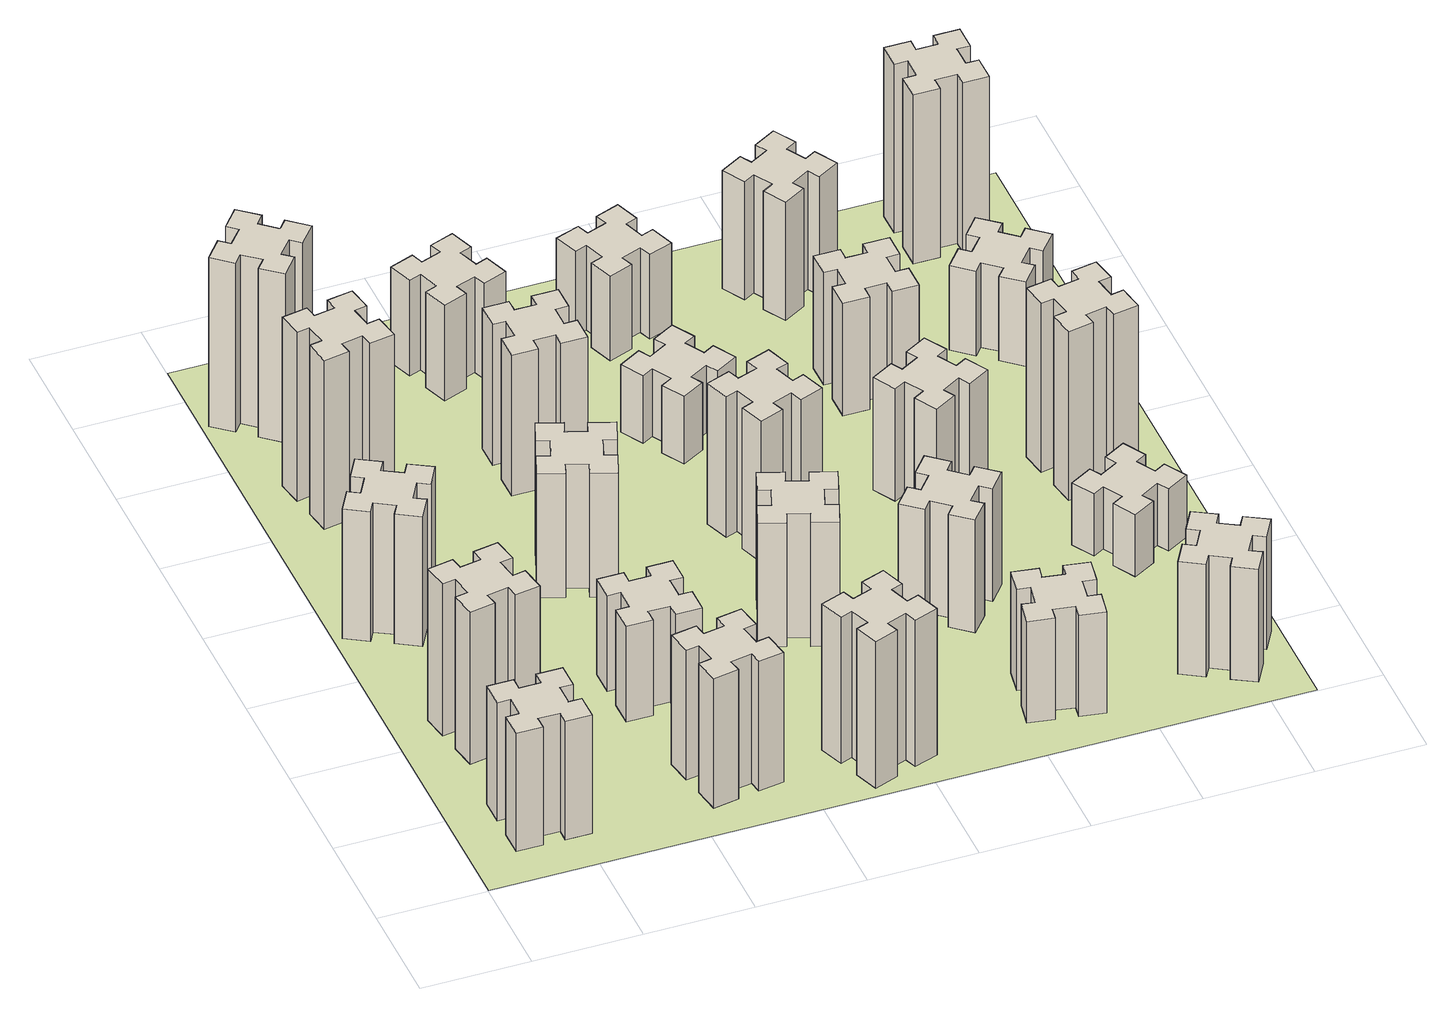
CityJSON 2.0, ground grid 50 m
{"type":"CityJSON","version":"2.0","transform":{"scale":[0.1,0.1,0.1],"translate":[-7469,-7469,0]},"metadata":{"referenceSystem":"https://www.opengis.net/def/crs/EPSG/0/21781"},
"CityObjects":{
"building1":{"type":"Building","attributes":{"class":"1000","function":"1000","usage":"1000","yearOfConstruction":2016,"roofType":"1000","measuredHeight":63,"storeysAboveGround":30,"storeysBelowGround":0},"geometry":[{"type":"Solid","lod":"1","boundaries":[[[[0,1,2,3,4,5,6,7,8,9,10,11,12,13,14,15,16,17,18,19]],[[17,16,20,21]],[[16,15,22,20]],[[15,14,23,22]],[[14,13,24,23]],[[13,12,25,24]],[[12,11,26,25]],[[11,10,27,26]],[[10,9,28,27]],[[9,8,29,28]],[[8,7,30,29]],[[7,6,31,30]],[[6,5,32,31]],[[5,4,33,32]],[[4,3,34,33]],[[3,2,35,34]],[[2,1,36,35]],[[1,0,37,36]],[[0,19,38,37]],[[19,18,39,38]],[[18,17,21,39]],[[24,25,26,27,28,29,30,31,32,33,34,35,36,37,38,39,21,20,22,23]]]]}]},
"building2":{"type":"Building","attributes":{"class":"1000","function":"1000","usage":"1000","yearOfConstruction":2016,"roofType":"1000","measuredHeight":81,"storeysAboveGround":30,"storeysBelowGround":0},"geometry":[{"type":"Solid","lod":"1","boundaries":[[[[40,41,42,43,44,45,46,47,48,49,50,51,52,53,54,55,56,57,58,59]],[[57,56,60,61]],[[56,55,62,60]],[[55,54,63,62]],[[54,53,64,63]],[[53,52,65,64]],[[52,51,66,65]],[[51,50,67,66]],[[50,49,68,67]],[[49,48,69,68]],[[48,47,70,69]],[[47,46,71,70]],[[46,45,72,71]],[[45,44,73,72]],[[44,43,74,73]],[[43,42,75,74]],[[42,41,76,75]],[[41,40,77,76]],[[40,59,78,77]],[[59,58,79,78]],[[58,57,61,79]],[[64,65,66,67,68,69,70,71,72,73,74,75,76,77,78,79,61,60,62,63]]]]}]},
"building3":{"type":"Building","attributes":{"class":"1000","function":"1000","usage":"1000","yearOfConstruction":2016,"roofType":"1000","measuredHeight":69,"storeysAboveGround":30,"storeysBelowGround":0},"geometry":[{"type":"Solid","lod":"1","boundaries":[[[[80,81,82,83,84,85,86,87,88,89,90,91,92,93,94,95,96,97,98,99]],[[97,96,100,101]],[[96,95,102,100]],[[95,94,103,102]],[[94,93,104,103]],[[93,92,105,104]],[[92,91,106,105]],[[91,90,107,106]],[[90,89,108,107]],[[89,88,109,108]],[[88,87,110,109]],[[87,86,111,110]],[[86,85,112,111]],[[85,84,113,112]],[[84,83,114,113]],[[83,82,115,114]],[[82,81,116,115]],[[81,80,117,116]],[[80,99,118,117]],[[99,98,119,118]],[[98,97,101,119]],[[104,105,106,107,108,109,110,111,112,113,114,115,116,117,118,119,101,100,102,103]]]]}]},
"building4":{"type":"Building","attributes":{"class":"1000","function":"1000","usage":"1000","yearOfConstruction":2016,"roofType":"1000","measuredHeight":90,"storeysAboveGround":30,"storeysBelowGround":0},"geometry":[{"type":"Solid","lod":"1","boundaries":[[[[120,121,122,123,124,125,126,127,128,129,130,131,132,133,134,135,136,137,138,139]],[[137,136,140,141]],[[136,135,142,140]],[[135,134,143,142]],[[134,133,144,143]],[[133,132,145,144]],[[132,131,146,145]],[[131,130,147,146]],[[130,129,148,147]],[[129,128,149,148]],[[128,127,150,149]],[[127,126,151,150]],[[126,125,152,151]],[[125,124,153,152]],[[124,123,154,153]],[[123,122,155,154]],[[122,121,156,155]],[[121,120,157,156]],[[120,139,158,157]],[[139,138,159,158]],[[138,137,141,159]],[[144,145,146,147,148,149,150,151,152,153,154,155,156,157,158,159,141,140,142,143]]]]}]},
"building5":{"type":"Building","attributes":{"class":"1000","function":"1000","usage":"1000","yearOfConstruction":2016,"roofType":"1000","measuredHeight":90,"storeysAboveGround":30,"storeysBelowGround":0},"geometry":[{"type":"Solid","lod":"1","boundaries":[[[[160,161,162,163,164,165,166,167,168,169,170,171,172,173,174,175,176,177,178,179]],[[177,176,180,181]],[[176,175,182,180]],[[175,174,183,182]],[[174,173,184,183]],[[173,172,185,184]],[[172,171,186,185]],[[171,170,187,186]],[[170,169,188,187]],[[169,168,189,188]],[[168,167,190,189]],[[167,166,191,190]],[[166,165,192,191]],[[165,164,193,192]],[[164,163,194,193]],[[163,162,195,194]],[[162,161,196,195]],[[161,160,197,196]],[[160,179,198,197]],[[179,178,199,198]],[[178,177,181,199]],[[184,185,186,187,188,189,190,191,192,193,194,195,196,197,198,199,181,180,182,183]]]]}]},
"building6":{"type":"Building","attributes":{"class":"1000","function":"1000","usage":"1000","yearOfConstruction":2016,"roofType":"1000","measuredHeight":69,"storeysAboveGround":30,"storeysBelowGround":0},"geometry":[{"type":"Solid","lod":"1","boundaries":[[[[200,201,202,203,204,205,206,207,208,209,210,211,212,213,214,215,216,217,218,219]],[[217,216,220,221]],[[216,215,222,220]],[[215,214,223,222]],[[214,213,224,223]],[[213,212,225,224]],[[212,211,226,225]],[[211,210,227,226]],[[210,209,228,227]],[[209,208,229,228]],[[208,207,230,229]],[[207,206,231,230]],[[206,205,232,231]],[[205,204,233,232]],[[204,203,234,233]],[[203,202,235,234]],[[202,201,236,235]],[[201,200,237,236]],[[200,219,238,237]],[[219,218,239,238]],[[218,217,221,239]],[[224,225,226,227,228,229,230,231,232,233,234,235,236,237,238,239,221,220,222,223]]]]}]},
"building7":{"type":"Building","attributes":{"class":"1000","function":"1000","usage":"1000","yearOfConstruction":2016,"roofType":"1000","measuredHeight":51,"storeysAboveGround":30,"storeysBelowGround":0},"geometry":[{"type":"Solid","lod":"1","boundaries":[[[[240,241,242,243,244,245,246,247,248,249,250,251,252,253,254,255,256,257,258,259]],[[257,256,260,261]],[[256,255,262,260]],[[255,254,263,262]],[[254,253,264,263]],[[253,252,265,264]],[[252,251,266,265]],[[251,250,267,266]],[[250,249,268,267]],[[249,248,269,268]],[[248,247,270,269]],[[247,246,271,270]],[[246,245,272,271]],[[245,244,273,272]],[[244,243,274,273]],[[243,242,275,274]],[[242,241,276,275]],[[241,240,277,276]],[[240,259,278,277]],[[259,258,279,278]],[[258,257,261,279]],[[264,265,266,267,268,269,270,271,272,273,274,275,276,277,278,279,261,260,262,263]]]]}]},
"building8":{"type":"Building","attributes":{"class":"1000","function":"1000","usage":"1000","yearOfConstruction":2016,"roofType":"1000","measuredHeight":66,"storeysAboveGround":30,"storeysBelowGround":0},"geometry":[{"type":"Solid","lod":"1","boundaries":[[[[280,281,282,283,284,285,286,287,288,289,290,291,292,293,294,295,296,297,298,299]],[[297,296,300,301]],[[296,295,302,300]],[[295,294,303,302]],[[294,293,304,303]],[[293,292,305,304]],[[292,291,306,305]],[[291,290,307,306]],[[290,289,308,307]],[[289,288,309,308]],[[288,287,310,309]],[[287,286,311,310]],[[286,285,312,311]],[[285,284,313,312]],[[284,283,314,313]],[[283,282,315,314]],[[282,281,316,315]],[[281,280,317,316]],[[280,299,318,317]],[[299,298,319,318]],[[298,297,301,319]],[[304,305,306,307,308,309,310,311,312,313,314,315,316,317,318,319,301,300,302,303]]]]}]},
"building9":{"type":"Building","attributes":{"class":"1000","function":"1000","usage":"1000","yearOfConstruction":2016,"roofType":"1000","measuredHeight":78,"storeysAboveGround":30,"storeysBelowGround":0},"geometry":[{"type":"Solid","lod":"1","boundaries":[[[[320,321,322,323,324,325,326,327,328,329,330,331,332,333,334,335,336,337,338,339]],[[337,336,340,341]],[[336,335,342,340]],[[335,334,343,342]],[[334,333,344,343]],[[333,332,345,344]],[[332,331,346,345]],[[331,330,347,346]],[[330,329,348,347]],[[329,328,349,348]],[[328,327,350,349]],[[327,326,351,350]],[[326,325,352,351]],[[325,324,353,352]],[[324,323,354,353]],[[323,322,355,354]],[[322,321,356,355]],[[321,320,357,356]],[[320,339,358,357]],[[339,338,359,358]],[[338,337,341,359]],[[344,345,346,347,348,349,350,351,352,353,354,355,356,357,358,359,341,340,342,343]]]]}]},
"building10":{"type":"Building","attributes":{"class":"1000","function":"1000","usage":"1000","yearOfConstruction":2016,"roofType":"1000","measuredHeight":75,"storeysAboveGround":30,"storeysBelowGround":0},"geometry":[{"type":"Solid","lod":"1","boundaries":[[[[360,361,362,363,364,365,366,367,368,369,370,371,372,373,374,375,376,377,378,379]],[[377,376,380,381]],[[376,375,382,380]],[[375,374,383,382]],[[374,373,384,383]],[[373,372,385,384]],[[372,371,386,385]],[[371,370,387,386]],[[370,369,388,387]],[[369,368,389,388]],[[368,367,390,389]],[[367,366,391,390]],[[366,365,392,391]],[[365,364,393,392]],[[364,363,394,393]],[[363,362,395,394]],[[362,361,396,395]],[[361,360,397,396]],[[360,379,398,397]],[[379,378,399,398]],[[378,377,381,399]],[[384,385,386,387,388,389,390,391,392,393,394,395,396,397,398,399,381,380,382,383]]]]}]},
"building11":{"type":"Building","attributes":{"class":"1000","function":"1000","usage":"1000","yearOfConstruction":2016,"roofType":"1000","measuredHeight":51,"storeysAboveGround":30,"storeysBelowGround":0},"geometry":[{"type":"Solid","lod":"1","boundaries":[[[[400,401,402,403,404,405,406,407,408,409,410,411,412,413,414,415,416,417,418,419]],[[417,416,420,421]],[[416,415,422,420]],[[415,414,423,422]],[[414,413,424,423]],[[413,412,425,424]],[[412,411,426,425]],[[411,410,427,426]],[[410,409,428,427]],[[409,408,429,428]],[[408,407,430,429]],[[407,406,431,430]],[[406,405,432,431]],[[405,404,433,432]],[[404,403,434,433]],[[403,402,435,434]],[[402,401,436,435]],[[401,400,437,436]],[[400,419,438,437]],[[419,418,439,438]],[[418,417,421,439]],[[424,425,426,427,428,429,430,431,432,433,434,435,436,437,438,439,421,420,422,423]]]]}]},
"building12":{"type":"Building","attributes":{"class":"1000","function":"1000","usage":"1000","yearOfConstruction":2016,"roofType":"1000","measuredHeight":66,"storeysAboveGround":30,"storeysBelowGround":0},"geometry":[{"type":"Solid","lod":"1","boundaries":[[[[440,441,442,443,444,445,446,447,448,449,450,451,452,453,454,455,456,457,458,459]],[[457,456,460,461]],[[456,455,462,460]],[[455,454,463,462]],[[454,453,464,463]],[[453,452,465,464]],[[452,451,466,465]],[[451,450,467,466]],[[450,449,468,467]],[[449,448,469,468]],[[448,447,470,469]],[[447,446,471,470]],[[446,445,472,471]],[[445,444,473,472]],[[444,443,474,473]],[[443,442,475,474]],[[442,441,476,475]],[[441,440,477,476]],[[440,459,478,477]],[[459,458,479,478]],[[458,457,461,479]],[[464,465,466,467,468,469,470,471,472,473,474,475,476,477,478,479,461,460,462,463]]]]}]},
"building13":{"type":"Building","attributes":{"class":"1000","function":"1000","usage":"1000","yearOfConstruction":2016,"roofType":"1000","measuredHeight":75,"storeysAboveGround":30,"storeysBelowGround":0},"geometry":[{"type":"Solid","lod":"1","boundaries":[[[[480,481,482,483,484,485,486,487,488,489,490,491,492,493,494,495,496,497,498,499]],[[497,496,500,501]],[[496,495,502,500]],[[495,494,503,502]],[[494,493,504,503]],[[493,492,505,504]],[[492,491,506,505]],[[491,490,507,506]],[[490,489,508,507]],[[489,488,509,508]],[[488,487,510,509]],[[487,486,511,510]],[[486,485,512,511]],[[485,484,513,512]],[[484,483,514,513]],[[483,482,515,514]],[[482,481,516,515]],[[481,480,517,516]],[[480,499,518,517]],[[499,498,519,518]],[[498,497,501,519]],[[504,505,506,507,508,509,510,511,512,513,514,515,516,517,518,519,501,500,502,503]]]]}]},
"building14":{"type":"Building","attributes":{"class":"1000","function":"1000","usage":"1000","yearOfConstruction":2016,"roofType":"1000","measuredHeight":36,"storeysAboveGround":30,"storeysBelowGround":0},"geometry":[{"type":"Solid","lod":"1","boundaries":[[[[520,521,522,523,524,525,526,527,528,529,530,531,532,533,534,535,536,537,538,539]],[[537,536,540,541]],[[536,535,542,540]],[[535,534,543,542]],[[534,533,544,543]],[[533,532,545,544]],[[532,531,546,545]],[[531,530,547,546]],[[530,529,548,547]],[[529,528,549,548]],[[528,527,550,549]],[[527,526,551,550]],[[526,525,552,551]],[[525,524,553,552]],[[524,523,554,553]],[[523,522,555,554]],[[522,521,556,555]],[[521,520,557,556]],[[520,539,558,557]],[[539,538,559,558]],[[538,537,541,559]],[[544,545,546,547,548,549,550,551,552,553,554,555,556,557,558,559,541,540,542,543]]]]}]},
"building15":{"type":"Building","attributes":{"class":"1000","function":"1000","usage":"1000","yearOfConstruction":2016,"roofType":"1000","measuredHeight":54,"storeysAboveGround":30,"storeysBelowGround":0},"geometry":[{"type":"Solid","lod":"1","boundaries":[[[[560,561,562,563,564,565,566,567,568,569,570,571,572,573,574,575,576,577,578,579]],[[577,576,580,581]],[[576,575,582,580]],[[575,574,583,582]],[[574,573,584,583]],[[573,572,585,584]],[[572,571,586,585]],[[571,570,587,586]],[[570,569,588,587]],[[569,568,589,588]],[[568,567,590,589]],[[567,566,591,590]],[[566,565,592,591]],[[565,564,593,592]],[[564,563,594,593]],[[563,562,595,594]],[[562,561,596,595]],[[561,560,597,596]],[[560,579,598,597]],[[579,578,599,598]],[[578,577,581,599]],[[584,585,586,587,588,589,590,591,592,593,594,595,596,597,598,599,581,580,582,583]]]]}]},
"building16":{"type":"Building","attributes":{"class":"1000","function":"1000","usage":"1000","yearOfConstruction":2016,"roofType":"1000","measuredHeight":60,"storeysAboveGround":30,"storeysBelowGround":0},"geometry":[{"type":"Solid","lod":"1","boundaries":[[[[600,601,602,603,604,605,606,607,608,609,610,611,612,613,614,615,616,617,618,619]],[[617,616,620,621]],[[616,615,622,620]],[[615,614,623,622]],[[614,613,624,623]],[[613,612,625,624]],[[612,611,626,625]],[[611,610,627,626]],[[610,609,628,627]],[[609,608,629,628]],[[608,607,630,629]],[[607,606,631,630]],[[606,605,632,631]],[[605,604,633,632]],[[604,603,634,633]],[[603,602,635,634]],[[602,601,636,635]],[[601,600,637,636]],[[600,619,638,637]],[[619,618,639,638]],[[618,617,621,639]],[[624,625,626,627,628,629,630,631,632,633,634,635,636,637,638,639,621,620,622,623]]]]}]},
"building17":{"type":"Building","attributes":{"class":"1000","function":"1000","usage":"1000","yearOfConstruction":2016,"roofType":"1000","measuredHeight":45,"storeysAboveGround":30,"storeysBelowGround":0},"geometry":[{"type":"Solid","lod":"1","boundaries":[[[[640,641,642,643,644,645,646,647,648,649,650,651,652,653,654,655,656,657,658,659]],[[657,656,660,661]],[[656,655,662,660]],[[655,654,663,662]],[[654,653,664,663]],[[653,652,665,664]],[[652,651,666,665]],[[651,650,667,666]],[[650,649,668,667]],[[649,648,669,668]],[[648,647,670,669]],[[647,646,671,670]],[[646,645,672,671]],[[645,644,673,672]],[[644,643,674,673]],[[643,642,675,674]],[[642,641,676,675]],[[641,640,677,676]],[[640,659,678,677]],[[659,658,679,678]],[[658,657,661,679]],[[664,665,666,667,668,669,670,671,672,673,674,675,676,677,678,679,661,660,662,663]]]]}]},
"building18":{"type":"Building","attributes":{"class":"1000","function":"1000","usage":"1000","yearOfConstruction":2016,"roofType":"1000","measuredHeight":60,"storeysAboveGround":30,"storeysBelowGround":0},"geometry":[{"type":"Solid","lod":"1","boundaries":[[[[680,681,682,683,684,685,686,687,688,689,690,691,692,693,694,695,696,697,698,699]],[[697,696,700,701]],[[696,695,702,700]],[[695,694,703,702]],[[694,693,704,703]],[[693,692,705,704]],[[692,691,706,705]],[[691,690,707,706]],[[690,689,708,707]],[[689,688,709,708]],[[688,687,710,709]],[[687,686,711,710]],[[686,685,712,711]],[[685,684,713,712]],[[684,683,714,713]],[[683,682,715,714]],[[682,681,716,715]],[[681,680,717,716]],[[680,699,718,717]],[[699,698,719,718]],[[698,697,701,719]],[[704,705,706,707,708,709,710,711,712,713,714,715,716,717,718,719,701,700,702,703]]]]}]},
"building19":{"type":"Building","attributes":{"class":"1000","function":"1000","usage":"1000","yearOfConstruction":2016,"roofType":"1000","measuredHeight":60,"storeysAboveGround":30,"storeysBelowGround":0},"geometry":[{"type":"Solid","lod":"1","boundaries":[[[[720,721,722,723,724,725,726,727,728,729,730,731,732,733,734,735,736,737,738,739]],[[737,736,740,741]],[[736,735,742,740]],[[735,734,743,742]],[[734,733,744,743]],[[733,732,745,744]],[[732,731,746,745]],[[731,730,747,746]],[[730,729,748,747]],[[729,728,749,748]],[[728,727,750,749]],[[727,726,751,750]],[[726,725,752,751]],[[725,724,753,752]],[[724,723,754,753]],[[723,722,755,754]],[[722,721,756,755]],[[721,720,757,756]],[[720,739,758,757]],[[739,738,759,758]],[[738,737,741,759]],[[744,745,746,747,748,749,750,751,752,753,754,755,756,757,758,759,741,740,742,743]]]]}]},
"building20":{"type":"Building","attributes":{"class":"1000","function":"1000","usage":"1000","yearOfConstruction":2016,"roofType":"1000","measuredHeight":60,"storeysAboveGround":30,"storeysBelowGround":0},"geometry":[{"type":"Solid","lod":"1","boundaries":[[[[760,761,762,763,764,765,766,767,768,769,770,771,772,773,774,775,776,777,778,779]],[[777,776,780,781]],[[776,775,782,780]],[[775,774,783,782]],[[774,773,784,783]],[[773,772,785,784]],[[772,771,786,785]],[[771,770,787,786]],[[770,769,788,787]],[[769,768,789,788]],[[768,767,790,789]],[[767,766,791,790]],[[766,765,792,791]],[[765,764,793,792]],[[764,763,794,793]],[[763,762,795,794]],[[762,761,796,795]],[[761,760,797,796]],[[760,779,798,797]],[[779,778,799,798]],[[778,777,781,799]],[[784,785,786,787,788,789,790,791,792,793,794,795,796,797,798,799,781,780,782,783]]]]}]},
"building21":{"type":"Building","attributes":{"class":"1000","function":"1000","usage":"1000","yearOfConstruction":2016,"roofType":"1000","measuredHeight":63,"storeysAboveGround":30,"storeysBelowGround":0},"geometry":[{"type":"Solid","lod":"1","boundaries":[[[[800,801,802,803,804,805,806,807,808,809,810,811,812,813,814,815,816,817,818,819]],[[817,816,820,821]],[[816,815,822,820]],[[815,814,823,822]],[[814,813,824,823]],[[813,812,825,824]],[[812,811,826,825]],[[811,810,827,826]],[[810,809,828,827]],[[809,808,829,828]],[[808,807,830,829]],[[807,806,831,830]],[[806,805,832,831]],[[805,804,833,832]],[[804,803,834,833]],[[803,802,835,834]],[[802,801,836,835]],[[801,800,837,836]],[[800,819,838,837]],[[819,818,839,838]],[[818,817,821,839]],[[824,825,826,827,828,829,830,831,832,833,834,835,836,837,838,839,821,820,822,823]]]]}]},
"building22":{"type":"Building","attributes":{"class":"1000","function":"1000","usage":"1000","yearOfConstruction":2016,"roofType":"1000","measuredHeight":33,"storeysAboveGround":30,"storeysBelowGround":0},"geometry":[{"type":"Solid","lod":"1","boundaries":[[[[840,841,842,843,844,845,846,847,848,849,850,851,852,853,854,855,856,857,858,859]],[[857,856,860,861]],[[856,855,862,860]],[[855,854,863,862]],[[854,853,864,863]],[[853,852,865,864]],[[852,851,866,865]],[[851,850,867,866]],[[850,849,868,867]],[[849,848,869,868]],[[848,847,870,869]],[[847,846,871,870]],[[846,845,872,871]],[[845,844,873,872]],[[844,843,874,873]],[[843,842,875,874]],[[842,841,876,875]],[[841,840,877,876]],[[840,859,878,877]],[[859,858,879,878]],[[858,857,861,879]],[[864,865,866,867,868,869,870,871,872,873,874,875,876,877,878,879,861,860,862,863]]]]}]},
"building23":{"type":"Building","attributes":{"class":"1000","function":"1000","usage":"1000","yearOfConstruction":2016,"roofType":"1000","measuredHeight":90,"storeysAboveGround":30,"storeysBelowGround":0},"geometry":[{"type":"Solid","lod":"1","boundaries":[[[[880,881,882,883,884,885,886,887,888,889,890,891,892,893,894,895,896,897,898,899]],[[897,896,900,901]],[[896,895,902,900]],[[895,894,903,902]],[[894,893,904,903]],[[893,892,905,904]],[[892,891,906,905]],[[891,890,907,906]],[[890,889,908,907]],[[889,888,909,908]],[[888,887,910,909]],[[887,886,911,910]],[[886,885,912,911]],[[885,884,913,912]],[[884,883,914,913]],[[883,882,915,914]],[[882,881,916,915]],[[881,880,917,916]],[[880,899,918,917]],[[899,898,919,918]],[[898,897,901,919]],[[904,905,906,907,908,909,910,911,912,913,914,915,916,917,918,919,901,900,902,903]]]]}]},
"building24":{"type":"Building","attributes":{"class":"1000","function":"1000","usage":"1000","yearOfConstruction":2016,"roofType":"1000","measuredHeight":45,"storeysAboveGround":30,"storeysBelowGround":0},"geometry":[{"type":"Solid","lod":"1","boundaries":[[[[920,921,922,923,924,925,926,927,928,929,930,931,932,933,934,935,936,937,938,939]],[[937,936,940,941]],[[936,935,942,940]],[[935,934,943,942]],[[934,933,944,943]],[[933,932,945,944]],[[932,931,946,945]],[[931,930,947,946]],[[930,929,948,947]],[[929,928,949,948]],[[928,927,950,949]],[[927,926,951,950]],[[926,925,952,951]],[[925,924,953,952]],[[924,923,954,953]],[[923,922,955,954]],[[922,921,956,955]],[[921,920,957,956]],[[920,939,958,957]],[[939,938,959,958]],[[938,937,941,959]],[[944,945,946,947,948,949,950,951,952,953,954,955,956,957,958,959,941,940,942,943]]]]}]},
"building25":{"type":"Building","attributes":{"class":"1000","function":"1000","usage":"1000","yearOfConstruction":2016,"roofType":"1000","measuredHeight":90,"storeysAboveGround":30,"storeysBelowGround":0},"geometry":[{"type":"Solid","lod":"1","boundaries":[[[[960,961,962,963,964,965,966,967,968,969,970,971,972,973,974,975,976,977,978,979]],[[977,976,980,981]],[[976,975,982,980]],[[975,974,983,982]],[[974,973,984,983]],[[973,972,985,984]],[[972,971,986,985]],[[971,970,987,986]],[[970,969,988,987]],[[969,968,989,988]],[[968,967,990,989]],[[967,966,991,990]],[[966,965,992,991]],[[965,964,993,992]],[[964,963,994,993]],[[963,962,995,994]],[[962,961,996,995]],[[961,960,997,996]],[[960,979,998,997]],[[979,978,999,998]],[[978,977,981,999]],[[984,985,986,987,988,989,990,991,992,993,994,995,996,997,998,999,981,980,982,983]]]]}]},
"landuse1":{"type":"LandUse","attributes":{"name":"plot1","function":"1010"},"geometry":[{"type":"MultiSurface","lod":"1","boundaries":[[[1000,1001,1002,1003]]]}]}
},
"vertices":[
[265,425,0],[265,325,0],[205,325,0],[205,205,0],[325,205,0],[325,265,0],[425,265,0],[425,205,0],[545,205,0],[545,325,0],[485,325,0],[485,425,0],[545,425,0],[545,545,0],[425,545,0],[425,485,0],[325,485,0],[325,545,0],[205,545,0],[205,425,0],[325,485,630],[325,545,630],[425,485,630],[425,545,630],[545,545,630],[545,425,630],[485,425,630],[485,325,630],[545,325,630],[545,205,630],[425,205,630],[425,265,630],[325,265,630],[325,205,630],[205,205,630],[205,325,630],[265,325,630],[265,425,630],[205,425,630],[205,545,630],
[405,1132,0],[307,1115,0],[297,1174,0],[178,1153,0],[199,1035,0],[258,1045,0],[276,947,0],[217,937,0],[237,818,0],[356,839,0],[345,898,0],[444,916,0],[454,857,0],[572,877,0],[551,996,0],[492,985,0],[475,1084,0],[534,1094,0],[513,1212,0],[395,1191,0],[475,1084,810],[534,1094,810],[492,985,810],[551,996,810],[572,877,810],[454,857,810],[444,916,810],[345,898,810],[356,839,810],[237,818,810],[217,937,810],[276,947,810],[258,1045,810],[199,1035,810],[178,1153,810],[297,1174,810],[307,1115,810],[405,1132,810],[395,1191,810],[513,1212,810],
[374,1926,0],[287,1976,0],[317,2028,0],[213,2088,0],[153,1984,0],[205,1954,0],[155,1867,0],[103,1897,0],[43,1793,0],[147,1733,0],[177,1785,0],[264,1735,0],[234,1683,0],[338,1623,0],[398,1727,0],[346,1757,0],[396,1844,0],[448,1814,0],[508,1918,0],[404,1978,0],[396,1844,690],[448,1814,690],[346,1757,690],[398,1727,690],[338,1623,690],[234,1683,690],[264,1735,690],[177,1785,690],[147,1733,690],[43,1793,690],[103,1897,690],[155,1867,690],[205,1954,690],[153,1984,690],[213,2088,690],[317,2028,690],[287,1976,690],[374,1926,690],[404,1978,690],[508,1918,690],
[405,2812,0],[307,2795,0],[297,2854,0],[178,2833,0],[199,2715,0],[258,2725,0],[276,2627,0],[217,2617,0],[237,2498,0],[356,2519,0],[345,2578,0],[444,2596,0],[454,2537,0],[572,2557,0],[551,2676,0],[492,2665,0],[475,2764,0],[534,2774,0],[513,2892,0],[395,2871,0],[475,2764,900],[534,2774,900],[492,2665,900],[551,2676,900],[572,2557,900],[454,2537,900],[444,2596,900],[345,2578,900],[356,2519,900],[237,2498,900],[217,2617,900],[276,2627,900],[258,2725,900],[199,2715,900],[178,2833,900],[297,2854,900],[307,2795,900],[405,2812,900],[395,2871,900],[513,2892,900],
[384,3387,0],[308,3452,0],[346,3498,0],[254,3575,0],[177,3483,0],[223,3444,0],[159,3368,0],[113,3406,0],[36,3314,0],[128,3237,0],[166,3283,0],[243,3219,0],[204,3173,0],[296,3096,0],[373,3188,0],[327,3226,0],[392,3303,0],[438,3264,0],[515,3356,0],[423,3433,0],[392,3303,900],[438,3264,900],[327,3226,900],[373,3188,900],[296,3096,900],[204,3173,900],[243,3219,900],[166,3283,900],[128,3237,900],[36,3314,900],[113,3406,900],[159,3368,900],[223,3444,900],[177,3483,900],[254,3575,900],[346,3498,900],[308,3452,900],[384,3387,900],[423,3433,900],[515,3356,900],
[1332,345,0],[1315,444,0],[1374,454,0],[1353,572,0],[1235,551,0],[1245,492,0],[1147,475,0],[1137,534,0],[1018,513,0],[1039,395,0],[1098,405,0],[1116,307,0],[1057,297,0],[1077,178,0],[1196,199,0],[1185,258,0],[1284,276,0],[1294,217,0],[1412,237,0],[1391,356,0],[1284,276,690],[1294,217,690],[1185,258,690],[1196,199,690],[1077,178,690],[1057,297,690],[1116,307,690],[1098,405,690],[1039,395,690],[1018,513,690],[1137,534,690],[1147,475,690],[1245,492,690],[1235,551,690],[1353,572,690],[1374,454,690],[1315,444,690],[1332,345,690],[1391,356,690],[1412,237,690],
[1165,1125,0],[1065,1125,0],[1065,1185,0],[945,1185,0],[945,1065,0],[1005,1065,0],[1005,965,0],[945,965,0],[945,845,0],[1065,845,0],[1065,905,0],[1165,905,0],[1165,845,0],[1285,845,0],[1285,965,0],[1225,965,0],[1225,1065,0],[1285,1065,0],[1285,1185,0],[1165,1185,0],[1225,1065,510],[1285,1065,510],[1225,965,510],[1285,965,510],[1285,845,510],[1165,845,510],[1165,905,510],[1065,905,510],[1065,845,510],[945,845,510],[945,965,510],[1005,965,510],[1005,1065,510],[945,1065,510],[945,1185,510],[1065,1185,510],[1065,1125,510],[1165,1125,510],[1165,1185,510],[1285,1185,510],
[1031,1769,0],[1125,1735,0],[1104,1679,0],[1217,1637,0],[1258,1750,0],[1202,1771,0],[1236,1865,0],[1292,1844,0],[1333,1957,0],[1220,1998,0],[1200,1942,0],[1106,1976,0],[1127,2032,0],[1014,2073,0],[973,1960,0],[1029,1940,0],[995,1846,0],[939,1867,0],[897,1754,0],[1010,1713,0],[995,1846,660],[939,1867,660],[1029,1940,660],[973,1960,660],[1014,2073,660],[1127,2032,660],[1106,1976,660],[1200,1942,660],[1220,1998,660],[1333,1957,660],[1292,1844,660],[1236,1865,660],[1202,1771,660],[1258,1750,660],[1217,1637,660],[1104,1679,660],[1125,1735,660],[1031,1769,660],[1010,1713,660],[897,1754,660],
[1976,266,0],[1942,360,0],[1998,380,0],[1957,493,0],[1844,452,0],[1865,396,0],[1771,362,0],[1750,418,0],[1637,377,0],[1679,264,0],[1735,285,0],[1769,191,0],[1713,170,0],[1754,57,0],[1867,99,0],[1846,155,0],[1940,189,0],[1960,133,0],[2073,174,0],[2032,287,0],[1940,189,780],[1960,133,780],[1846,155,780],[1867,99,780],[1754,57,780],[1713,170,780],[1769,191,780],[1735,285,780],[1679,264,780],[1637,377,780],[1750,418,780],[1771,362,780],[1865,396,780],[1844,452,780],[1957,493,780],[1998,380,780],[1942,360,780],[1976,266,780],[2032,287,780],[2073,174,780],
[1325,2545,0],[1325,2645,0],[1385,2645,0],[1385,2765,0],[1265,2765,0],[1265,2705,0],[1165,2705,0],[1165,2765,0],[1045,2765,0],[1045,2645,0],[1105,2645,0],[1105,2545,0],[1045,2545,0],[1045,2425,0],[1165,2425,0],[1165,2485,0],[1265,2485,0],[1265,2425,0],[1385,2425,0],[1385,2545,0],[1265,2485,750],[1265,2425,750],[1165,2485,750],[1165,2425,750],[1045,2425,750],[1045,2545,750],[1105,2545,750],[1105,2645,750],[1045,2645,750],[1045,2765,750],[1165,2765,750],[1165,2705,750],[1265,2705,750],[1265,2765,750],[1385,2765,750],[1385,2645,750],[1325,2645,750],[1325,2545,750],[1385,2545,750],[1385,2425,750],
[1125,3456,0],[1031,3422,0],[1010,3478,0],[897,3437,0],[939,3324,0],[995,3345,0],[1029,3251,0],[973,3230,0],[1014,3117,0],[1127,3159,0],[1106,3215,0],[1200,3249,0],[1220,3193,0],[1333,3234,0],[1292,3347,0],[1236,3326,0],[1202,3420,0],[1258,3440,0],[1217,3553,0],[1104,3512,0],[1202,3420,510],[1258,3440,510],[1236,3326,510],[1292,3347,510],[1333,3234,510],[1220,3193,510],[1200,3249,510],[1106,3215,510],[1127,3159,510],[1014,3117,510],[973,3230,510],[1029,3251,510],[995,3345,510],[939,3324,510],[897,3437,510],[1010,3478,510],[1031,3422,510],[1125,3456,510],[1104,3512,510],[1217,3553,510],
[1940,1302,0],[1846,1336,0],[1867,1392,0],[1754,1433,0],[1713,1320,0],[1769,1300,0],[1735,1206,0],[1679,1227,0],[1637,1114,0],[1750,1073,0],[1771,1129,0],[1865,1095,0],[1844,1039,0],[1957,997,0],[1998,1110,0],[1942,1131,0],[1976,1225,0],[2032,1204,0],[2073,1317,0],[1960,1358,0],[1976,1225,660],[2032,1204,660],[1942,1131,660],[1998,1110,660],[1957,997,660],[1844,1039,660],[1865,1095,660],[1771,1129,660],[1750,1073,660],[1637,1114,660],[1679,1227,660],[1735,1206,660],[1769,1300,660],[1713,1320,660],[1754,1433,660],[1867,1392,660],[1846,1336,660],[1940,1302,660],[1960,1358,660],[2073,1317,660],
[2076,1846,0],[2042,1940,0],[2098,1960,0],[2057,2073,0],[1944,2032,0],[1965,1976,0],[1871,1942,0],[1850,1998,0],[1737,1957,0],[1779,1844,0],[1835,1865,0],[1869,1771,0],[1813,1750,0],[1854,1637,0],[1967,1679,0],[1946,1735,0],[2040,1769,0],[2060,1713,0],[2173,1754,0],[2132,1867,0],[2040,1769,750],[2060,1713,750],[1946,1735,750],[1967,1679,750],[1854,1637,750],[1813,1750,750],[1869,1771,750],[1835,1865,750],[1779,1844,750],[1737,1957,750],[1850,1998,750],[1871,1942,750],[1965,1976,750],[1944,2032,750],[2057,2073,750],[2098,1960,750],[2042,1940,750],[2076,1846,750],[2132,1867,750],[2173,1754,750],
[1976,2607,0],[1926,2694,0],[1978,2724,0],[1918,2828,0],[1814,2768,0],[1844,2716,0],[1757,2666,0],[1727,2718,0],[1623,2658,0],[1683,2554,0],[1735,2584,0],[1785,2497,0],[1733,2467,0],[1793,2363,0],[1897,2423,0],[1867,2475,0],[1954,2525,0],[1984,2473,0],[2088,2533,0],[2028,2637,0],[1954,2525,360],[1984,2473,360],[1867,2475,360],[1897,2423,360],[1793,2363,360],[1733,2467,360],[1785,2497,360],[1735,2584,360],[1683,2554,360],[1623,2658,360],[1727,2718,360],[1757,2666,360],[1844,2716,360],[1814,2768,360],[1918,2828,360],[1978,2724,360],[1926,2694,360],[1976,2607,360],[2028,2637,360],[2088,2533,360],
[2764,475,0],[2665,492,0],[2676,551,0],[2557,572,0],[2537,454,0],[2596,444,0],[2578,345,0],[2519,356,0],[2498,237,0],[2617,217,0],[2627,276,0],[2725,258,0],[2715,199,0],[2833,178,0],[2854,297,0],[2795,307,0],[2812,405,0],[2871,395,0],[2892,513,0],[2774,534,0],[2812,405,540],[2871,395,540],[2795,307,540],[2854,297,540],[2833,178,540],[2715,199,540],[2725,258,540],[2627,276,540],[2617,217,540],[2498,237,540],[2519,356,540],[2578,345,540],[2596,444,540],[2537,454,540],[2557,572,540],[2676,551,540],[2665,492,540],[2764,475,540],[2774,534,540],[2892,513,540],
[2547,1006,0],[2612,1083,0],[2658,1044,0],[2735,1136,0],[2643,1213,0],[2604,1167,0],[2528,1232,0],[2566,1278,0],[2474,1355,0],[2397,1263,0],[2443,1224,0],[2379,1148,0],[2333,1186,0],[2256,1094,0],[2348,1017,0],[2386,1063,0],[2463,999,0],[2424,953,0],[2516,876,0],[2593,968,0],[2463,999,600],[2424,953,600],[2386,1063,600],[2348,1017,600],[2256,1094,600],[2333,1186,600],[2379,1148,600],[2443,1224,600],[2397,1263,600],[2474,1355,600],[2566,1278,600],[2528,1232,600],[2604,1167,600],[2643,1213,600],[2735,1136,600],[2658,1044,600],[2612,1083,600],[2547,1006,600],[2593,968,600],[2516,876,600],
[1865,3456,0],[1771,3422,0],[1750,3478,0],[1637,3437,0],[1679,3324,0],[1735,3345,0],[1769,3251,0],[1713,3230,0],[1754,3117,0],[1867,3159,0],[1846,3215,0],[1940,3249,0],[1960,3193,0],[2073,3234,0],[2032,3347,0],[1976,3326,0],[1942,3420,0],[1998,3440,0],[1957,3553,0],[1844,3512,0],[1942,3420,450],[1998,3440,450],[1976,3326,450],[2032,3347,450],[2073,3234,450],[1960,3193,450],[1940,3249,450],[1846,3215,450],[1867,3159,450],[1754,3117,450],[1713,3230,450],[1769,3251,450],[1735,3345,450],[1679,3324,450],[1637,3437,450],[1750,3478,450],[1771,3422,450],[1865,3456,450],[1844,3512,450],[1957,3553,450],
[2816,1867,0],[2766,1954,0],[2818,1984,0],[2758,2088,0],[2654,2028,0],[2684,1976,0],[2597,1926,0],[2567,1978,0],[2463,1918,0],[2523,1814,0],[2575,1844,0],[2625,1757,0],[2573,1727,0],[2633,1623,0],[2737,1683,0],[2707,1735,0],[2794,1785,0],[2824,1733,0],[2928,1793,0],[2868,1897,0],[2794,1785,600],[2824,1733,600],[2707,1735,600],[2737,1683,600],[2633,1623,600],[2573,1727,600],[2625,1757,600],[2575,1844,600],[2523,1814,600],[2463,1918,600],[2567,1978,600],[2597,1926,600],[2684,1976,600],[2654,2028,600],[2758,2088,600],[2818,1984,600],[2766,1954,600],[2816,1867,600],[2868,1897,600],[2928,1793,600],
[2805,2545,0],[2805,2645,0],[2865,2645,0],[2865,2765,0],[2745,2765,0],[2745,2705,0],[2645,2705,0],[2645,2765,0],[2525,2765,0],[2525,2645,0],[2585,2645,0],[2585,2545,0],[2525,2545,0],[2525,2425,0],[2645,2425,0],[2645,2485,0],[2745,2485,0],[2745,2425,0],[2865,2425,0],[2865,2545,0],[2745,2485,600],[2745,2425,600],[2645,2485,600],[2645,2425,600],[2525,2425,600],[2525,2545,600],[2585,2545,600],[2585,2645,600],[2525,2645,600],[2525,2765,600],[2645,2765,600],[2645,2705,600],[2745,2705,600],[2745,2765,600],[2865,2765,600],[2865,2645,600],[2805,2645,600],[2805,2545,600],[2865,2545,600],[2865,2425,600],
[3365,474,0],[3315,387,0],[3263,417,0],[3203,313,0],[3307,253,0],[3337,305,0],[3424,255,0],[3394,203,0],[3498,143,0],[3558,247,0],[3506,277,0],[3556,364,0],[3608,334,0],[3668,438,0],[3564,498,0],[3534,446,0],[3447,496,0],[3477,548,0],[3373,608,0],[3313,504,0],[3447,496,600],[3477,548,600],[3534,446,600],[3564,498,600],[3668,438,600],[3608,334,600],[3556,364,600],[3506,277,600],[3558,247,600],[3498,143,600],[3394,203,600],[3424,255,600],[3337,305,600],[3307,253,600],[3203,313,600],[3263,417,600],[3315,387,600],[3365,474,600],[3313,504,600],[3373,608,600],
[2716,3347,0],[2666,3434,0],[2718,3464,0],[2658,3568,0],[2554,3508,0],[2584,3456,0],[2497,3406,0],[2467,3458,0],[2363,3398,0],[2423,3294,0],[2475,3324,0],[2525,3237,0],[2473,3207,0],[2533,3103,0],[2637,3163,0],[2607,3215,0],[2694,3265,0],[2724,3213,0],[2828,3273,0],[2768,3377,0],[2694,3265,630],[2724,3213,630],[2607,3215,630],[2637,3163,630],[2533,3103,630],[2473,3207,630],[2525,3237,630],[2475,3324,630],[2423,3294,630],[2363,3398,630],[2467,3458,630],[2497,3406,630],[2584,3456,630],[2554,3508,630],[2658,3568,630],[2718,3464,630],[2666,3434,630],[2716,3347,630],[2768,3377,630],[2828,3273,630],
[3456,1227,0],[3406,1314,0],[3458,1344,0],[3398,1448,0],[3294,1388,0],[3324,1336,0],[3237,1286,0],[3207,1338,0],[3103,1278,0],[3163,1174,0],[3215,1204,0],[3265,1117,0],[3213,1087,0],[3273,983,0],[3377,1043,0],[3347,1095,0],[3434,1145,0],[3464,1093,0],[3568,1153,0],[3508,1257,0],[3434,1145,330],[3464,1093,330],[3347,1095,330],[3377,1043,330],[3273,983,330],[3213,1087,330],[3265,1117,330],[3215,1204,330],[3163,1174,330],[3103,1278,330],[3207,1338,330],[3237,1286,330],[3324,1336,330],[3294,1388,330],[3398,1448,330],[3458,1344,330],[3406,1314,330],[3456,1227,330],[3508,1257,330],[3568,1153,330],
[3365,1872,0],[3267,1855,0],[3257,1914,0],[3138,1893,0],[3159,1775,0],[3218,1785,0],[3236,1687,0],[3177,1677,0],[3197,1558,0],[3316,1579,0],[3305,1638,0],[3404,1656,0],[3414,1597,0],[3532,1617,0],[3511,1736,0],[3452,1725,0],[3435,1824,0],[3494,1834,0],[3473,1952,0],[3355,1931,0],[3435,1824,900],[3494,1834,900],[3452,1725,900],[3511,1736,900],[3532,1617,900],[3414,1597,900],[3404,1656,900],[3305,1638,900],[3316,1579,900],[3197,1558,900],[3177,1677,900],[3236,1687,900],[3218,1785,900],[3159,1775,900],[3138,1893,900],[3257,1914,900],[3267,1855,900],[3365,1872,900],[3355,1931,900],[3473,1952,900],
[3444,2747,0],[3368,2812,0],[3406,2858,0],[3314,2935,0],[3237,2843,0],[3283,2804,0],[3219,2728,0],[3173,2766,0],[3096,2674,0],[3188,2597,0],[3226,2643,0],[3303,2579,0],[3264,2533,0],[3356,2456,0],[3433,2548,0],[3387,2586,0],[3452,2663,0],[3498,2624,0],[3575,2716,0],[3483,2793,0],[3452,2663,450],[3498,2624,450],[3387,2586,450],[3433,2548,450],[3356,2456,450],[3264,2533,450],[3303,2579,450],[3226,2643,450],[3188,2597,450],[3096,2674,450],[3173,2766,450],[3219,2728,450],[3283,2804,450],[3237,2843,450],[3314,2935,450],[3406,2858,450],[3368,2812,450],[3444,2747,450],[3483,2793,450],[3575,2716,450],
[3285,3325,0],[3385,3325,0],[3385,3265,0],[3505,3265,0],[3505,3385,0],[3445,3385,0],[3445,3485,0],[3505,3485,0],[3505,3605,0],[3385,3605,0],[3385,3545,0],[3285,3545,0],[3285,3605,0],[3165,3605,0],[3165,3485,0],[3225,3485,0],[3225,3385,0],[3165,3385,0],[3165,3265,0],[3285,3265,0],[3225,3385,900],[3165,3385,900],[3225,3485,900],[3165,3485,900],[3165,3605,900],[3285,3605,900],[3285,3545,900],[3385,3545,900],[3385,3605,900],[3505,3605,900],[3505,3485,900],[3445,3485,900],[3445,3385,900],[3505,3385,900],[3505,3265,900],[3385,3265,900],[3385,3325,900],[3285,3325,900],[3285,3265,900],[3165,3265,900],
[5,3705,0],[3705,3705,0],[3705,5,0],[5,5,0]
]}
